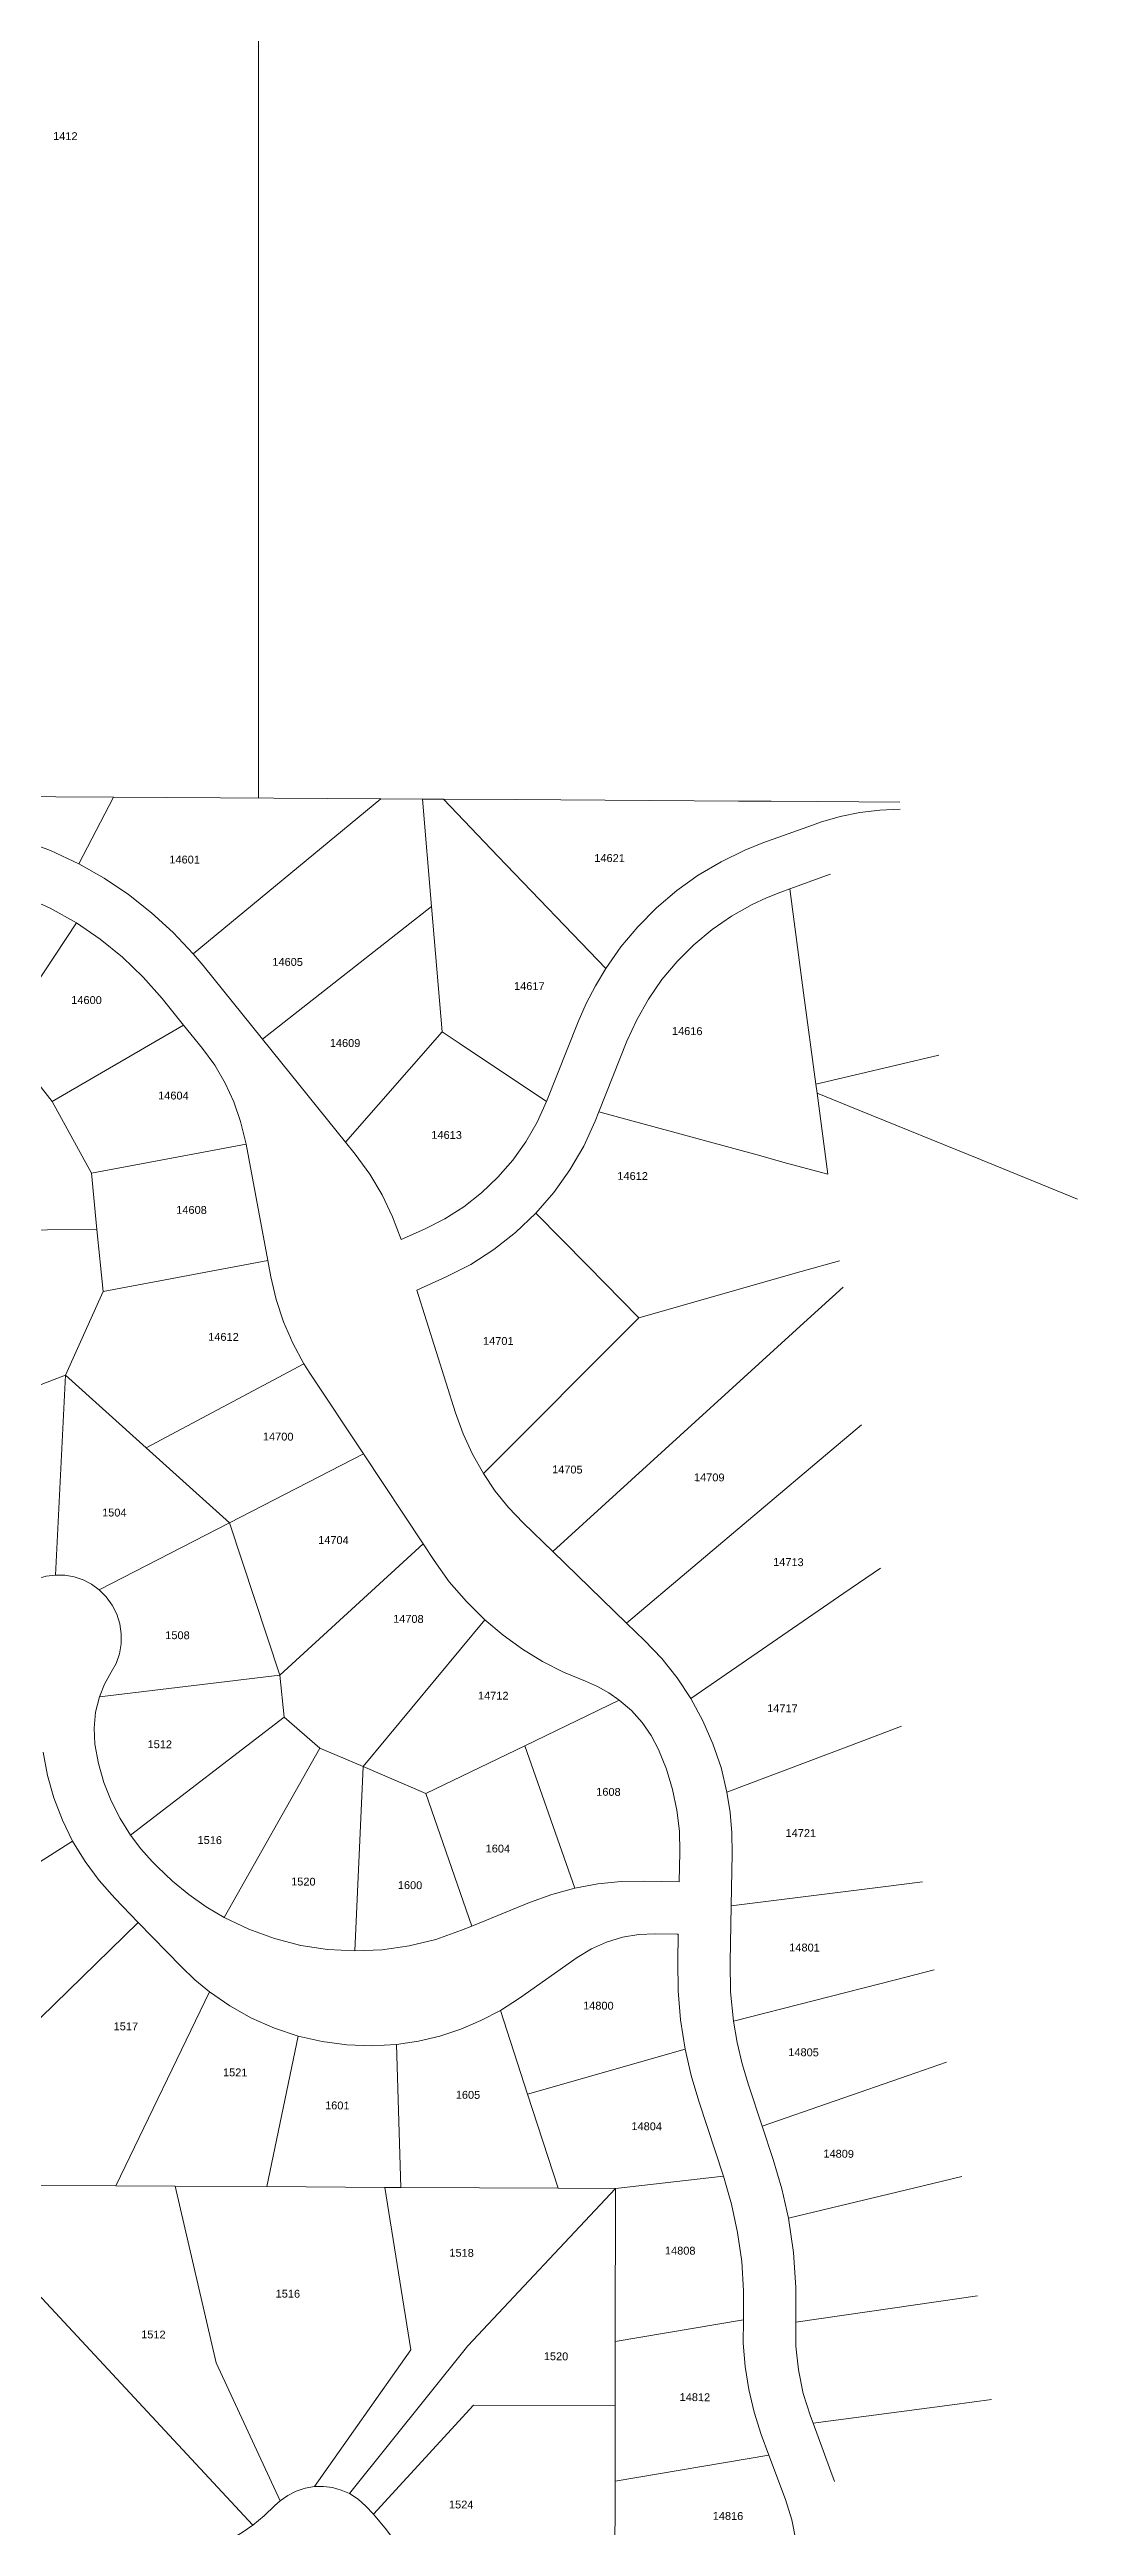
# Model space of a CAD drawing. Header units: feet. Extents: x 2808417 to 2820762, y 948624 to 970780.
# Drawn here: x 2818793 to 2819774, y 961303 to 963665 of the extents above; entities that cross this region are included whole.
import ezdxf
from ezdxf.enums import TextEntityAlignment as Align

# ---------------------------------------------------------------- set-up
doc = ezdxf.new("R2010")
doc.units = ezdxf.units.FT
doc.header["$LTSCALE"] = 0.015
doc.header["$MEASUREMENT"] = 0
doc.layers.add('Dakota County Addresses', color=7, linetype='Continuous')
doc.layers.add('Dakota County Parcels', color=7, linetype='Continuous')
doc.styles.add('Dimensions 100', font='arial.ttf')

# ---------------------------------------------------------------- blocks, each defined once
blk = doc.blocks.new('ACMAP_ANN_TEMPLATE_Dakota County Addresses')
at = {"layer": 'Dakota County Addresses', "style": 'Dimensions 100'}
blk.add_attdef('DakotaCountyAddress', text='', height=50, dxfattribs=at).set_placement((0, 0), align=Align.CENTER)

msp = doc.modelspace()

# ---------------------------------------------------------------- linework, layer by layer
at = {"layer": 'Dakota County Parcels', "lineweight": 5}
for p, q in [((2818992.1, 962951.3), (2818992.3, 963770.8)), ((2818685.4, 962953.2), (2818853.8, 962952.1)), ((2818820.7, 962888.6), (2818853.8, 962952.1)), ((2818853.8, 962952.1), (2819108.8, 962950.6)), ((2818929.8, 962802.8), (2819108.8, 962950.6)), ((2819108.8, 962950.6), (2819148.7, 962950.4)), ((2819148.7, 962950.4), (2819168.6, 962950.2)), ((2819148.7, 962950.4), (2819157.4, 962848)), ((2819473.5, 962908.5), (2819520.8, 962925.6)), ((2818996, 962721.2), (2819157.4, 962848)), ((2819157.4, 962848), (2819167.4, 962728.4)), ((2819490.6, 962861.5), (2819499.2, 962864.6)), ((2818746.9, 962724), (2818818.7, 962832.2)), ((2818939.3, 962791.5), (2818929.8, 962802.8)), ((2818939.3, 962791.5), (2818996, 962721.2)), ((2818900.4, 962760.1), (2818920.8, 962734.8)), ((2818795.5, 962661.8), (2818920.8, 962734.8)), ((2818920.8, 962734.8), (2818938.9, 962712.3)), ((2819075.1, 962623.2), (2819167.4, 962728.4)), ((2819267, 962661.8), (2819297.4, 962737.9)), ((2818746.9, 962724), (2818795.5, 962661.8)), ((2818996, 962721.2), (2819075.1, 962623.2)), ((2819316.9, 962652.1), (2819343.8, 962719.3)), ((2819524, 962678.4), (2819525.2, 962669.9)), ((2818795.5, 962661.8), (2818832.9, 962593.5)), ((2819525.2, 962669.9), (2819535.5, 962592.5)), ((2819313.4, 962643.2), (2819316.9, 962652.1)), ((2818832.9, 962593.5), (2818980.3, 962621.2)), ((2818980.3, 962621.2), (2818979.8, 962623.7)), ((2818980.3, 962621.2), (2819001.1, 962510.2)), ((2819075.1, 962623.2), (2819084.6, 962611.5)), ((2818832.9, 962593.5), (2818838.1, 962539.8)), ((2818709.8, 962539), (2818838.1, 962539.8)), ((2818838.1, 962539.8), (2818843.9, 962480.6)), ((2819128.3, 962530.1), (2819150.6, 962540.1)), ((2818843.9, 962480.6), (2819001.1, 962510.2)), ((2819001.1, 962510.2), (2819004.1, 962494.6)), ((2819143.4, 962482), (2819171.2, 962494.5)), ((2818808.2, 962400.7), (2818843.9, 962480.6)), ((2819143.4, 962482), (2819180.2, 962364.8)), ((2819206.8, 962306.9), (2819355.2, 962455.5)), ((2818714.6, 962365.3), (2818808.2, 962400.7)), ((2818798.5, 962210.2), (2818808.2, 962400.7)), ((2818808.2, 962400.7), (2818885, 962331.6)), ((2818885, 962331.6), (2819035.6, 962411.7)), ((2819035.6, 962411.7), (2819041.3, 962402.7)), ((2819041.3, 962402.7), (2819092.3, 962325.7)), ((2818885, 962331.6), (2818964.6, 962260.1)), ((2818964.6, 962260.1), (2819092.3, 962325.7)), ((2819092.3, 962325.7), (2819149.2, 962239.9)), ((2818840.1, 962196.1), (2818964.6, 962260.1)), ((2818964.6, 962260.1), (2819012.7, 962114.5)), ((2819244.7, 962260.1), (2819273.2, 962232.6)), ((2819012.7, 962114.5), (2819149.2, 962239.9)), ((2819149.2, 962239.9), (2819159.7, 962223.9)), ((2819273.2, 962232.6), (2819343.5, 962164.4)), ((2819092, 962027.4), (2819208.3, 962167.3)), ((2819343.5, 962164.4), (2819360.7, 962147.8)), ((2818840.4, 962094.1), (2819012.7, 962114.5)), ((2819016.8, 962074.7), (2819012.7, 962114.5)), ((2819246.4, 962047.4), (2819336.5, 962090.9)), ((2818870.1, 961962), (2819016.8, 962074.7)), ((2819016.8, 962074.7), (2819050.7, 962045)), ((2818959.5, 961883.5), (2819050.7, 962045)), ((2819050.7, 962045), (2819092, 962027.4)), ((2819151.8, 962001.8), (2819246.4, 962047.4)), ((2819246.4, 962047.4), (2819294.2, 961911.5)), ((2819084.2, 961851.6), (2819092, 962027.4)), ((2819092, 962027.4), (2819151.8, 962001.8)), ((2819151.8, 962001.8), (2819195.8, 961875.3)), ((2818649.6, 961851.3), (2818814.9, 961956.3)), ((2819393.7, 961917.5), (2819394.3, 961945.7)), ((2819443.3, 961894.5), (2819444.3, 961944.7)), ((2818890.9, 961936.8), (2818895.7, 961931.9)), ((2818855, 961902), (2818877.5, 961878.8)), ((2819195.8, 961875.3), (2819250.8, 961897.8)), ((2819360.5, 961918.2), (2819393.7, 961917.5)), ((2818684.5, 961691), (2818877.5, 961878.8)), ((2818877.5, 961878.8), (2818918.3, 961836.8)), ((2819186, 961871.3), (2819195.8, 961875.3)), ((2819442.2, 961840.8), (2819443.3, 961894.5)), ((2819370.8, 961868), (2819391.6, 961867.6)), ((2819391.6, 961867.6), (2819392.7, 961867.5)), ((2819392.7, 961867.5), (2819392.2, 961841.8)), ((2819241.3, 961806.6), (2819296.4, 961845.3)), ((2818856.1, 961627.6), (2818945.5, 961812.6)), ((2819223.1, 961794.9), (2819241.3, 961806.6)), ((2819223.1, 961794.9), (2819249, 961715)), ((2819000.1, 961626.8), (2819030, 961770.4)), ((2819128.1, 961626.1), (2819124, 961762.5)), ((2819249, 961715), (2819399.3, 961758)), ((2819249, 961715), (2819278.1, 961625.2)), ((2819459.8, 961723.9), (2819472.8, 961684.5)), ((2819412.3, 961708.2), (2819435.9, 961636.9)), ((2819472.8, 961684.5), (2819483.3, 961652.6)), ((2818986.7, 961303.8), (2818684.6, 961628.6)), ((2818698.1, 961628.5), (2818856.1, 961627.6)), ((2818856.1, 961627.6), (2818912.7, 961627.3)), ((2818912.7, 961627.3), (2818951.7, 961458.8)), ((2818912.7, 961627.3), (2819000.1, 961626.8)), ((2819000.1, 961626.8), (2819112.7, 961626.1)), ((2819112.7, 961626.1), (2819128.1, 961626.1)), ((2819112.7, 961626.1), (2819137.6, 961471)), ((2819128.1, 961626.1), (2819278.1, 961625.2)), ((2819192.1, 961474.9), (2819332.8, 961624.9)), ((2819278.1, 961625.2), (2819332.8, 961624.9)), ((2819332.6, 961479.2), (2819332.8, 961624.9)), ((2819332.8, 961624.9), (2819435.9, 961636.9)), ((2819332.6, 961479.2), (2819454.9, 961499.7)), ((2819192.1, 961474.9), (2819079.2, 961334)), ((2819332.5, 961418), (2819332.6, 961479.2)), ((2818951.7, 961458.8), (2819012.8, 961327)), ((2819137.6, 961471), (2819045.7, 961340.6)), ((2819101.8, 961314.4), (2819197.3, 961418.2)), ((2819197.3, 961418.2), (2819332.5, 961418)), ((2819332.4, 961345.9), (2819332.5, 961418)), ((2819518.9, 961407.7), (2819521.4, 961401)), ((2819472, 961390.3), (2819479.3, 961370.6)), ((2819521.4, 961401), (2819541.9, 961345.5)), ((2819332.4, 961345.9), (2819479.3, 961370.6)), ((2819479.3, 961370.6), (2819495, 961328.2)), ((2819332.2, 961259.6), (2819332.4, 961345.9)), ((2819012.8, 961327), (2819007.9, 961322.5)), ((2819101.8, 961314.4), (2819094.8, 961322.1))]:
    msp.add_line(p, q, dxfattribs=at)
for points in [[(2819168.6, 962950.2), (2819238.5, 962949.8), (2819450.2, 962948.5), (2819481.4, 962948.3), (2819525.9, 962948), (2819604.3, 962947.5)], [(2819168.6, 962950.2), (2819221, 962895.5), (2819323.5, 962788.6)], [(2819604.4, 962940.6), (2819585.1, 962939.7), (2819566, 962937.4), (2819547.1, 962933.6), (2819528.6, 962928.3), (2819520.8, 962925.6)], [(2818820.7, 962888.6), (2818793.6, 962901.4), (2818765.5, 962911.9), (2818736.7, 962920.2), (2818707.4, 962926.2), (2818677.6, 962929.8), (2818647.7, 962931), (2818617.7, 962929.8), (2818588, 962926.2), (2818558.6, 962920.3), (2818529.8, 962912), (2818501.8, 962901.5)], [(2819473.5, 962908.5), (2819456.4, 962901.7), (2819433.7, 962890.6), (2819411.9, 962877.7), (2819391.4, 962863), (2819372.1, 962846.6), (2819354.3, 962828.6), (2819338, 962809.3), (2819323.5, 962788.6)], [(2818818.7, 962832.2), (2818793.3, 962846.4), (2818766.7, 962858.3), (2818739.1, 962867.8), (2818710.8, 962874.7), (2818682, 962879.1), (2818652.9, 962880.9)], [(2818929.8, 962802.8), (2818910.7, 962823.1), (2818890.1, 962841.9), (2818868.1, 962859.2), (2818844.9, 962874.8), (2818820.7, 962888.6)], [(2819499.2, 962864.6), (2819535.3, 962877.7), (2819537.9, 962878.6)], [(2819490.6, 962861.5), (2819476.8, 962856), (2819463.4, 962849.7), (2819443.7, 962838.6), (2819425.1, 962825.8), (2819407.7, 962811.4), (2819391.7, 962795.5), (2819377.2, 962778.1), (2819364.3, 962759.6), (2819353.1, 962739.9), (2819343.8, 962719.3)], [(2819499.2, 962864.6), (2819512.4, 962765.5), (2819524, 962678.4)], [(2818900.4, 962760.1), (2818882.3, 962780.6), (2818862.6, 962799.6), (2818841.3, 962816.8), (2818818.7, 962832.2)], [(2819323.5, 962788.6), (2819313.7, 962772.2), (2819305, 962755.3), (2819297.4, 962737.9)], [(2819167.4, 962728.4), (2819183.8, 962717.4), (2819267, 962661.8)], [(2818979.8, 962623.7), (2818975.2, 962642.9), (2818968.8, 962661.5), (2818960.5, 962679.4), (2818950.5, 962696.4), (2818938.9, 962712.3)], [(2819524, 962678.4), (2819560.7, 962687.1), (2819641.4, 962706)], [(2819150.6, 962540.1), (2819169.9, 962549.9), (2819188.1, 962561.5), (2819205, 962574.8), (2819220.7, 962589.6), (2819234.8, 962605.9), (2819247.3, 962623.5), (2819258.1, 962642.2), (2819267, 962661.8)], [(2819525.2, 962669.9), (2819565.2, 962653.6), (2819681.1, 962606.4), (2819773.7, 962568.8)], [(2819256.7, 962555.2), (2819256.9, 962555.4), (2819274.1, 962575.2), (2819289.3, 962596.6), (2819302.5, 962619.3), (2819313.4, 962643.2)], [(2819316.9, 962652.1), (2819468, 962610.9), (2819496.2, 962603.2), (2819535.5, 962592.5)], [(2819128.3, 962530.1), (2819120.2, 962551.9), (2819110.2, 962572.8), (2819098.3, 962592.7), (2819084.6, 962611.5)], [(2819171.2, 962494.5), (2819194.7, 962506.5), (2819216.9, 962520.7), (2819237.6, 962537), (2819256.7, 962555.2)], [(2819256.7, 962555.2), (2819306, 962505.3), (2819355.2, 962455.5)], [(2819004.1, 962494.6), (2819009.2, 962472.9), (2819016.2, 962451.8), (2819025, 962431.3), (2819035.6, 962411.7)], [(2819355.2, 962455.5), (2819510, 962499.6), (2819546.6, 962510)], [(2819273.2, 962232.6), (2819516.1, 962453.9), (2819550.1, 962484.8)], [(2819180.2, 962364.8), (2819187.4, 962344.8), (2819196.3, 962325.4), (2819206.8, 962306.9)], [(2819343.5, 962164.4), (2819533.4, 962324.5), (2819567.6, 962353.4)], [(2819206.8, 962306.9), (2819218.2, 962290.3), (2819230.9, 962274.7), (2819244.7, 962260.1)], [(2818798.5, 962210.2), (2818789.6, 962209), (2818780.9, 962206.6), (2818772.7, 962202.9), (2818765.2, 962198), (2818758.4, 962192.1)], [(2818840.1, 962196.1), (2818832.8, 962201.4), (2818824.8, 962205.5), (2818816.3, 962208.4), (2818807.5, 962209.9), (2818798.5, 962210.2)], [(2819159.7, 962223.9), (2819174.3, 962203.8), (2819190.6, 962184.8), (2819208.3, 962167.3)], [(2819404.8, 962092.3), (2819550.9, 962192.8), (2819585.8, 962216.8)], [(2818851.6, 962117.4), (2818856.3, 962125.8), (2818859.5, 962134.9), (2818861.2, 962144.5), (2818861.3, 962154.1), (2818859.9, 962163.7), (2818857, 962172.9), (2818852.7, 962181.5), (2818847, 962189.3), (2818840.1, 962196.1)], [(2819208.3, 962167.3), (2819225.6, 962152.8), (2819244, 962139.6), (2819263.3, 962127.8), (2819283.4, 962117.5), (2819304.3, 962108.8)], [(2819404.8, 962092.3), (2819391.7, 962112), (2819377, 962130.5), (2819360.7, 962147.8)], [(2818851.6, 962117.4), (2818845.3, 962106.1), (2818840.4, 962094.1)], [(2818840.4, 962094.1), (2818836.7, 962079.3), (2818835.3, 962064.1), (2818836.2, 962048.9)], [(2819336.5, 962090.9), (2819326.4, 962097.9), (2819315.6, 962103.9), (2819304.3, 962108.8)], [(2819374, 962043.7), (2819366.9, 962057.1), (2819358.2, 962069.6), (2819348, 962080.9), (2819336.5, 962090.9)], [(2819439.2, 962003.2), (2819433.6, 962026.5), (2819425.9, 962049.2), (2819416.3, 962071.2), (2819404.8, 962092.3)], [(2819439.2, 962003.2), (2819569.7, 962052.3), (2819605.9, 962066)], [(2818786.8, 962041.3), (2818790.9, 962019.1), (2818797, 961997.5), (2818805.1, 961976.5), (2818814.9, 961956.3)], [(2818836.2, 962048.9), (2818839.6, 962030.4), (2818844.8, 962012.3), (2818851.7, 961994.8), (2818860.1, 961977.9), (2818870.1, 961962)], [(2819394.3, 961945.7), (2819393.8, 961965.9), (2819391.5, 961985.9), (2819387.4, 962005.6), (2819381.6, 962025), (2819374, 962043.7)], [(2819444.3, 961944.7), (2819444, 961964.3), (2819442.3, 961983.8), (2819439.2, 962003.2)], [(2818814.9, 961956.3), (2818826.7, 961937), (2818840.1, 961918.8), (2818855, 961902)], [(2818870.1, 961962), (2818880, 961949), (2818890.9, 961936.8)], [(2818895.7, 961931.9), (2818910.2, 961918), (2818925.8, 961905.3), (2818942.2, 961893.8), (2818959.5, 961883.5)], [(2819294.2, 961911.5), (2819272.2, 961905.5), (2819250.8, 961897.8)], [(2819360.5, 961918.2), (2819338.3, 961917.7), (2819316.1, 961915.5), (2819294.2, 961911.5)], [(2819443.3, 961894.5), (2819588.3, 961912.9), (2819625.7, 961917.6)], [(2818959.5, 961883.5), (2818983, 961872.3), (2819007.4, 961863.4), (2819032.6, 961856.9), (2819058.2, 961853), (2819084.2, 961851.6)], [(2819084.2, 961851.6), (2819110.3, 961852.7), (2819136.1, 961856.4), (2819161.4, 961862.6), (2819186, 961871.3)], [(2819370.8, 961868), (2819355, 961867.3), (2819339.5, 961864.6), (2819324.3, 961860), (2819309.9, 961853.5), (2819296.4, 961845.3)], [(2818918.3, 961836.8), (2818931.5, 961824.2), (2818945.5, 961812.6)], [(2819392.2, 961841.8), (2819392.6, 961813.7), (2819395, 961785.8), (2819399.3, 961758)], [(2819442.2, 961840.8), (2819442.7, 961812.7), (2819445.5, 961784.7)], [(2819445.5, 961784.7), (2819600.1, 961824.2), (2819636.9, 961833.6)], [(2818945.5, 961812.6), (2818965, 961799.1), (2818985.7, 961787.5), (2819007.4, 961777.9), (2819030, 961770.4)], [(2819124, 961762.5), (2819144.8, 961765.6), (2819165.2, 961770.4), (2819185.2, 961776.9), (2819204.5, 961785.1), (2819223.1, 961794.9)], [(2819445.5, 961784.7), (2819449.1, 961764.2), (2819453.8, 961743.9), (2819459.8, 961723.9)], [(2819030, 961770.4), (2819053.1, 961765.1), (2819076.6, 961762), (2819100.3, 961761.1), (2819124, 961762.5)], [(2819399.3, 961758), (2819405, 961732.9), (2819412.3, 961708.2)], [(2819472.8, 961684.5), (2819612.2, 961732.9), (2819648.6, 961745.5)], [(2819497.8, 961596.6), (2819491.5, 961624.8), (2819483.3, 961652.6)], [(2819454.9, 961499.7), (2819455.1, 961527.5), (2819453.3, 961555.3), (2819449.4, 961582.9), (2819443.6, 961610.1), (2819435.9, 961636.9)], [(2819497.8, 961596.6), (2819626.3, 961627.5), (2819663.2, 961636.4)], [(2819504.8, 961497.5), (2819505, 961530.7), (2819502.6, 961563.8), (2819497.8, 961596.6)], [(2819504.8, 961497.5), (2819641, 961517.3), (2819678.3, 961522.7)], [(2819454.9, 961499.7), (2819454.8, 961477.4), (2819456.5, 961455.2), (2819460, 961433.2), (2819465.1, 961411.5), (2819472, 961390.3)], [(2819504.8, 961497.5), (2819505, 961474.6), (2819507.4, 961451.9), (2819512, 961429.5), (2819518.9, 961407.7)], [(2819521.4, 961401), (2819654.1, 961418.6), (2819691.5, 961423.6)], [(2819045.7, 961340.6), (2819036.8, 961339.1), (2819028.2, 961336.3), (2819020.1, 961332.2), (2819012.8, 961327)], [(2819079.2, 961334), (2819071.2, 961337.4), (2819062.9, 961339.7), (2819054.3, 961340.8), (2819045.7, 961340.6)], [(2819094.8, 961322.1), (2819087.4, 961328.7), (2819079.2, 961334)], [(2818986.7, 961303.8), (2818997.7, 961312.7), (2819007.9, 961322.5)], [(2819136.9, 961266.9), (2819126.2, 961283.4), (2819114.5, 961299.3), (2819101.8, 961314.4)], [(2819506.9, 961269.6), (2819505, 961289.5), (2819501, 961309.1), (2819495, 961328.2)], [(2818966, 961290.6), (2818976.6, 961296.8), (2818986.7, 961303.8)]]:
    msp.add_lwpolyline(points, dxfattribs=at)

# ---------------------------------------------------------------- block references
at = {"layer": 'Dakota County Addresses', "lineweight": 5, "xscale": 0.15, "yscale": 0.15, "zscale": 0.15, "rotation": 359.5015230000861}
for p, values in [((2818807.9, 963579), {'DakotaCountyAddress': '1412'}), ((2818921.7, 962888.9), {'DakotaCountyAddress': '14601'}), ((2819327.2, 962890.3), {'DakotaCountyAddress': '14621'}), ((2819020, 962791.3), {'DakotaCountyAddress': '14605'}), ((2819250.6, 962768.2), {'DakotaCountyAddress': '14617'}), ((2818828.1, 962754.9), {'DakotaCountyAddress': '14600'}), ((2819401.3, 962725.3), {'DakotaCountyAddress': '14616'}), ((2819074.8, 962713.9), {'DakotaCountyAddress': '14609'}), ((2818911, 962663.8), {'DakotaCountyAddress': '14604'}), ((2819171.7, 962626.2), {'DakotaCountyAddress': '14613'}), ((2819349.2, 962587.1), {'DakotaCountyAddress': '14612'}), ((2818928.3, 962554.7), {'DakotaCountyAddress': '14608'}), ((2818958.8, 962433.6), {'DakotaCountyAddress': '14612'}), ((2819221, 962429.7), {'DakotaCountyAddress': '14701'}), ((2819011, 962338.5), {'DakotaCountyAddress': '14700'}), ((2819286.9, 962307.1), {'DakotaCountyAddress': '14705'}), ((2819422.3, 962299.6), {'DakotaCountyAddress': '14709'}), ((2818854.6, 962266), {'DakotaCountyAddress': '1504'}), ((2819063.7, 962239.8), {'DakotaCountyAddress': '14704'}), ((2819497.8, 962218.8), {'DakotaCountyAddress': '14713'}), ((2819135.2, 962164.6), {'DakotaCountyAddress': '14708'}), ((2818914.9, 962149), {'DakotaCountyAddress': '1508'}), ((2819216.2, 962091.4), {'DakotaCountyAddress': '14712'}), ((2819492.1, 962079.3), {'DakotaCountyAddress': '14717'}), ((2818898, 962045), {'DakotaCountyAddress': '1512'}), ((2819326.1, 961999.6), {'DakotaCountyAddress': '1608'}), ((2818945.7, 961953.6), {'DakotaCountyAddress': '1516'}), ((2819220.6, 961945.5), {'DakotaCountyAddress': '1604'}), ((2819509.7, 961960.3), {'DakotaCountyAddress': '14721'}), ((2819035, 961914), {'DakotaCountyAddress': '1520'}), ((2819136.8, 961910.6), {'DakotaCountyAddress': '1600'}), ((2819513.2, 961851.1), {'DakotaCountyAddress': '14801'}), ((2819316.5, 961795.7), {'DakotaCountyAddress': '14800'}), ((2818865.6, 961775.9), {'DakotaCountyAddress': '1517'}), ((2819512.3, 961751.2), {'DakotaCountyAddress': '14805'}), ((2818970, 961732), {'DakotaCountyAddress': '1521'}), ((2819192.1, 961710.6), {'DakotaCountyAddress': '1605'}), ((2819067.4, 961700.5), {'DakotaCountyAddress': '1601'}), ((2819362.6, 961680.6), {'DakotaCountyAddress': '14804'}), ((2819545.8, 961654.4), {'DakotaCountyAddress': '14809'}), ((2819186, 961559.9), {'DakotaCountyAddress': '1518'}), ((2819394.6, 961562), {'DakotaCountyAddress': '14808'}), ((2819020.2, 961520.9), {'DakotaCountyAddress': '1516'}), ((2818891.9, 961482), {'DakotaCountyAddress': '1512'}), ((2819276.1, 961461.2), {'DakotaCountyAddress': '1520'}), ((2819408.6, 961422.2), {'DakotaCountyAddress': '14812'}), ((2819185.6, 961319.8), {'DakotaCountyAddress': '1524'}), ((2819440.2, 961308.9), {'DakotaCountyAddress': '14816'})]:
    msp.add_blockref('ACMAP_ANN_TEMPLATE_Dakota County Addresses', p, dxfattribs=at).add_auto_attribs(values)

doc.saveas('drawing.dxf')
